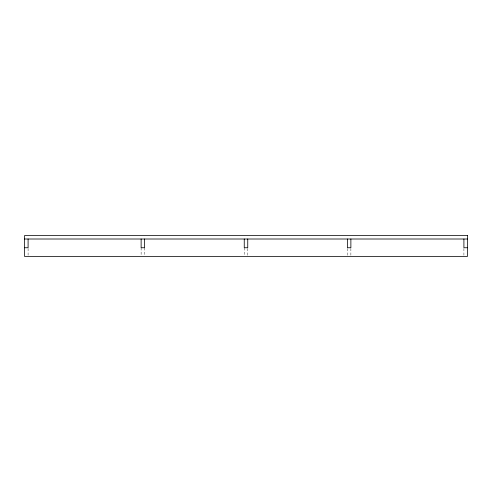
<?xml version="1.0" encoding="UTF-8"?>
<svg xmlns="http://www.w3.org/2000/svg" width="492" height="492" viewBox="0 0 492 492"><rect width="100%" height="100%" fill="white"/><g stroke="black" fill="none" stroke-linecap="round" stroke-linejoin="round"><path stroke-width="0.37" stroke-dasharray="2.46 1.84" d="M463.907 248.478L463.907 256.486M350.876 248.478L350.876 256.486M347.377 248.478L347.377 255.76M247.747 248.478L247.747 256.486M244.253 247.747L244.253 255.76M144.623 247.747L144.623 255.76M141.124 247.747L141.124 255.76M28.093 248.478L28.093 255.76"/><path stroke-width="0.74" d="M24.6 239.007L467.4 239.007M24.6 247.747L28.093 247.747L28.093 239.007M467.4 247.747L463.907 247.747L463.907 239.007M350.876 239.007L350.876 247.747L347.377 247.747L347.377 239.007M247.747 239.007L247.747 247.747L244.253 247.747L244.253 239.007M144.623 239.007L144.623 247.747L141.124 247.747L141.124 239.007M467.4 235.514L24.6 235.514L24.6 256.486L467.4 256.486L467.4 235.514"/></g></svg>
